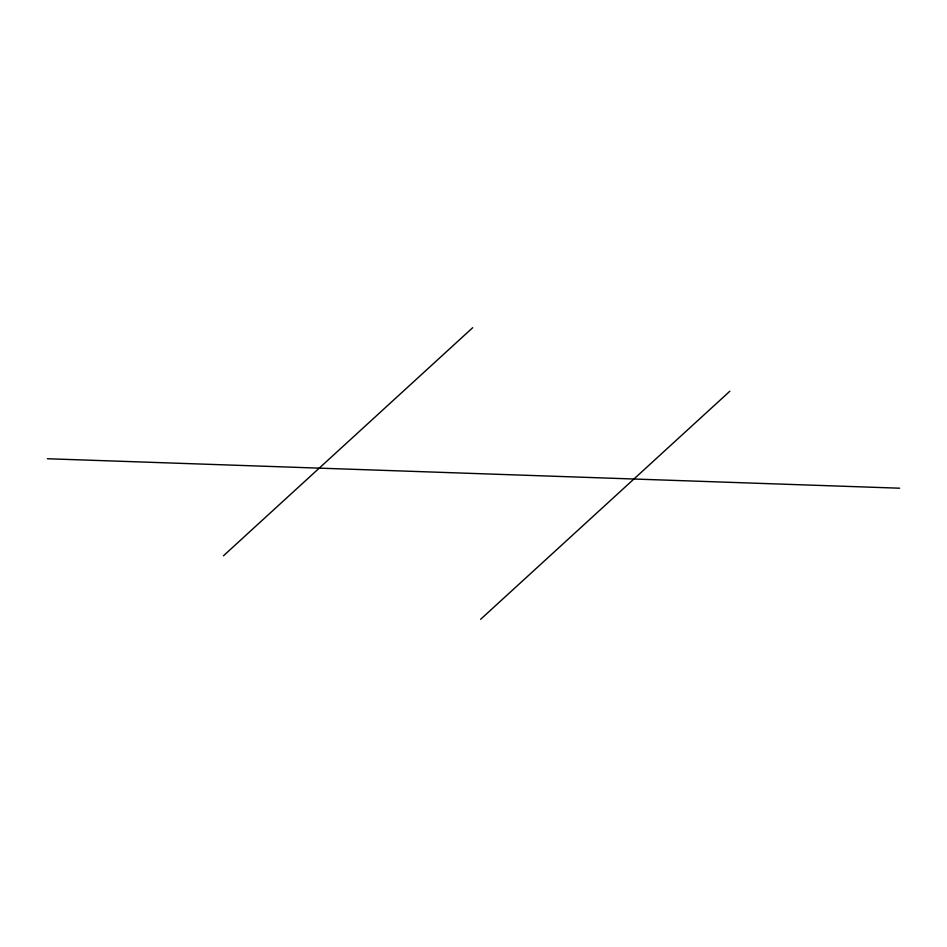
<?xml version="1.0" encoding="UTF-8"?>
<svg xmlns="http://www.w3.org/2000/svg" width="947" height="947" viewBox="0 0 947 947"><rect width="100%" height="100%" fill="white"/><g stroke="black" fill="none" stroke-linecap="round" stroke-linejoin="round"><path stroke-width="1.42" d="M223.456 555.794L472.695 327.698M480.626 619.302L729.865 391.206M47.35 458.739L899.65 488.202"/></g></svg>
